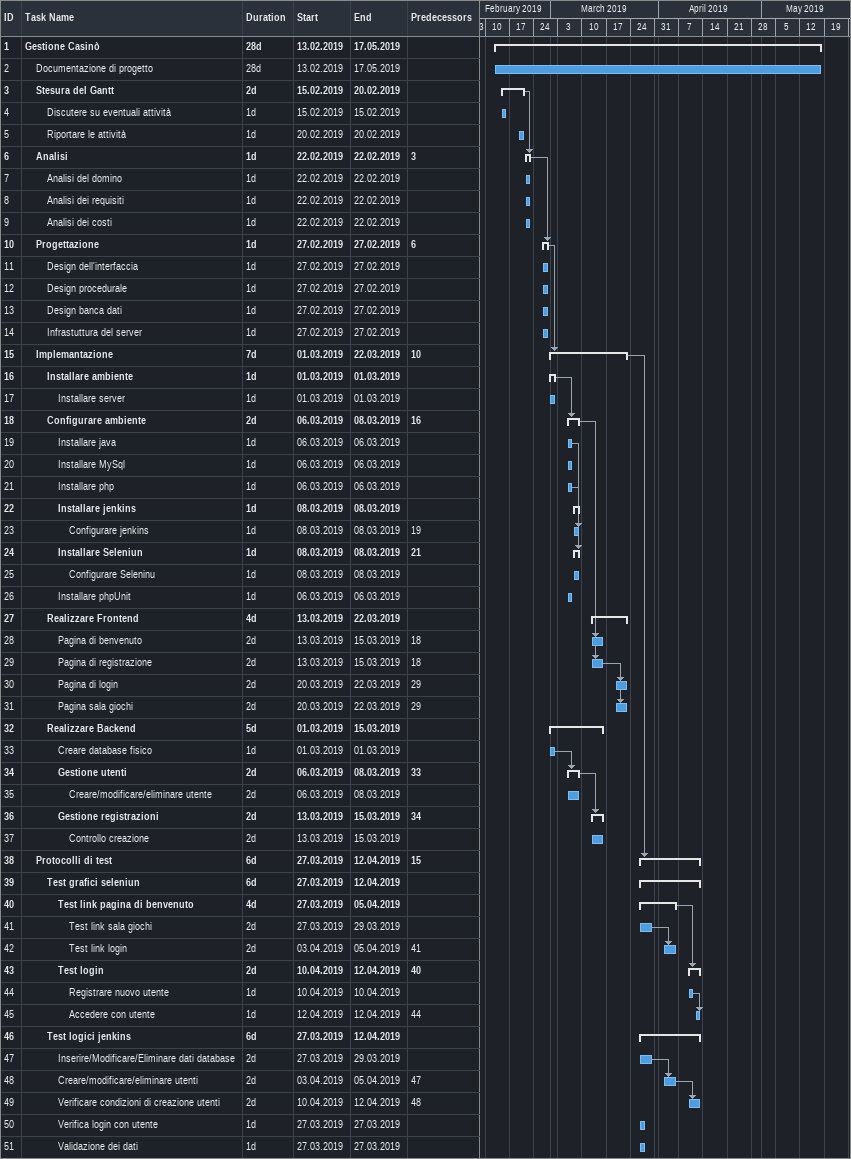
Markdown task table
| ID | Level | Task | Duration | Start | Finish | Predecessors |
|---|---|---|---|---|---|---|
| 1 | 1 | **Gestione Casinò** | 28d | 2019-02-13 | 2019-05-17 |  |
| 2 | 2 | Documentazione di progetto | 28d | 2019-02-13 | 2019-05-17 |  |
| 3 | 2 | **Stesura del Gantt** | 2d | 2019-02-15 | 2019-02-20 |  |
| 4 | 3 | Discutere su eventuali attività | 1d | 2019-02-15 | 2019-02-15 |  |
| 5 | 3 | Riportare le attività | 1d | 2019-02-20 | 2019-02-20 |  |
| 6 | 2 | **Analisi** | 1d | 2019-02-22 | 2019-02-22 | 3 |
| 7 | 3 | Analisi del domino | 1d | 2019-02-22 | 2019-02-22 |  |
| 8 | 3 | Analisi dei requisiti | 1d | 2019-02-22 | 2019-02-22 |  |
| 9 | 3 | Analisi dei costi | 1d | 2019-02-22 | 2019-02-22 |  |
| 10 | 2 | **Progettazione** | 1d | 2019-02-27 | 2019-02-27 | 6 |
| 11 | 3 | Design dell'interfaccia | 1d | 2019-02-27 | 2019-02-27 |  |
| 12 | 3 | Design procedurale | 1d | 2019-02-27 | 2019-02-27 |  |
| 13 | 3 | Design banca dati | 1d | 2019-02-27 | 2019-02-27 |  |
| 14 | 3 | Infrastuttura del server | 1d | 2019-02-27 | 2019-02-27 |  |
| 15 | 2 | **Implemantazione** | 7d | 2019-03-01 | 2019-03-22 | 10 |
| 16 | 3 | **Installare ambiente** | 1d | 2019-03-01 | 2019-03-01 |  |
| 17 | 4 | Installare server | 1d | 2019-03-01 | 2019-03-01 |  |
| 18 | 3 | **Configurare ambiente** | 2d | 2019-03-06 | 2019-03-08 | 16 |
| 19 | 4 | Installare java | 1d | 2019-03-06 | 2019-03-06 |  |
| 20 | 4 | Installare MySql | 1d | 2019-03-06 | 2019-03-06 |  |
| 21 | 4 | Installare php | 1d | 2019-03-06 | 2019-03-06 |  |
| 22 | 4 | **Installare jenkins** | 1d | 2019-03-08 | 2019-03-08 |  |
| 23 | 5 | Configurare jenkins | 1d | 2019-03-08 | 2019-03-08 | 19 |
| 24 | 4 | **Installare Seleniun** | 1d | 2019-03-08 | 2019-03-08 | 21 |
| 25 | 5 | Configurare Seleninu | 1d | 2019-03-08 | 2019-03-08 |  |
| 26 | 4 | Installare phpUnit | 1d | 2019-03-06 | 2019-03-06 |  |
| 27 | 3 | **Realizzare Frontend** | 4d | 2019-03-13 | 2019-03-22 |  |
| 28 | 4 | Pagina di benvenuto | 2d | 2019-03-13 | 2019-03-15 | 18 |
| 29 | 4 | Pagina di registrazione | 2d | 2019-03-13 | 2019-03-15 | 18 |
| 30 | 4 | Pagina di login | 2d | 2019-03-20 | 2019-03-22 | 29 |
| 31 | 4 | Pagina sala giochi | 2d | 2019-03-20 | 2019-03-22 | 29 |
| 32 | 3 | **Realizzare Backend** | 5d | 2019-03-01 | 2019-03-15 |  |
| 33 | 4 | Creare database fisico | 1d | 2019-03-01 | 2019-03-01 |  |
| 34 | 4 | **Gestione utenti** | 2d | 2019-03-06 | 2019-03-08 | 33 |
| 35 | 5 | Creare/modificare/eliminare utente | 2d | 2019-03-06 | 2019-03-08 |  |
| 36 | 4 | **Gestione registrazioni** | 2d | 2019-03-13 | 2019-03-15 | 34 |
| 37 | 5 | Controllo creazione | 2d | 2019-03-13 | 2019-03-15 |  |
| 38 | 2 | **Protocolli di test** | 6d | 2019-03-27 | 2019-04-12 | 15 |
| 39 | 3 | **Test grafici seleniun** | 6d | 2019-03-27 | 2019-04-12 |  |
| 40 | 4 | **Test link pagina di benvenuto** | 4d | 2019-03-27 | 2019-04-05 |  |
| 41 | 5 | Test link sala giochi | 2d | 2019-03-27 | 2019-03-29 |  |
| 42 | 5 | Test link login | 2d | 2019-04-03 | 2019-04-05 | 41 |
| 43 | 4 | **Test login** | 2d | 2019-04-10 | 2019-04-12 | 40 |
| 44 | 5 | Registrare nuovo utente | 1d | 2019-04-10 | 2019-04-10 |  |
| 45 | 5 | Accedere con utente | 1d | 2019-04-12 | 2019-04-12 | 44 |
| 46 | 3 | **Test logici jenkins** | 6d | 2019-03-27 | 2019-04-12 |  |
| 47 | 4 | Inserire/Modificare/Eliminare dati database | 2d | 2019-03-27 | 2019-03-29 |  |
| 48 | 4 | Creare/modificare/eliminare utenti | 2d | 2019-04-03 | 2019-04-05 | 47 |
| 49 | 4 | Verificare condizioni di creazione utenti | 2d | 2019-04-10 | 2019-04-12 | 48 |
| 50 | 4 | Verifica login con utente | 1d | 2019-03-27 | 2019-03-27 |  |
| 51 | 4 | Validazione dei dati | 1d | 2019-03-27 | 2019-03-27 |  |
